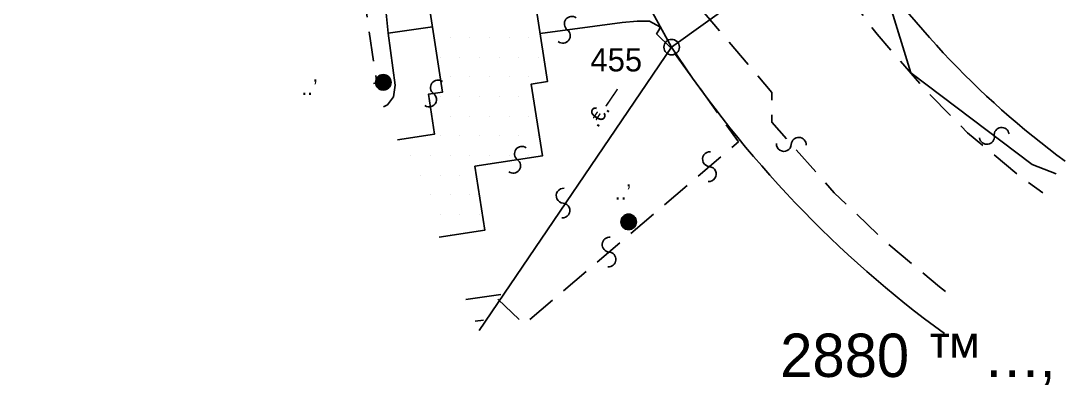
# Model space of a CAD drawing. Extents: x 160399 to 161261, y 619798 to 620526.
# Drawn here: x 160786.4 to 160870.8, y 619981.2 to 620010.6 of the extents above; entities that cross this region are included whole.
import ezdxf
from ezdxf.enums import TextEntityAlignment as Align

# ---------------------------------------------------------------- set-up
doc = ezdxf.new("R2010")
doc.units = 0
doc.header["$LTSCALE"] = 0.375
doc.header["$MEASUREMENT"] = 0
doc.linetypes.add('HIDDEN', pattern=[9.525, 6.35, -3.175])
doc.layers.get('0').update_dxf_attribs({"linetype": 'CONTINUOUS'})
for name, color, linetype in [('FNCP002', 251, 'CONTINUOUS'), ('FNCS012', 3, 'CONTINUOUS'), ('PCLP001', 7, 'CONTINUOUS'), ('PCLP004', 7, 'CONTINUOUS'), ('PCLS002', 2, 'CONTINUOUS'), ('PCLS004', 11, 'CONTINUOUS'), ('PH-BLDH001', 3, 'CONTINUOUS'), ('PH-BLDP001', 3, 'CONTINUOUS'), ('PH-BLDP034', 3, 'CONTINUOUS'), ('PH-FNCP000', 3, 'CONTINUOUS'), ('PH-FNCP007', 3, 'CONTINUOUS'), ('PH-LGTS008', 3, 'CONTINUOUS'), ('PH-RODP021', 3, 'HIDDEN'), ('PH-RODP023', 3, 'HIDDEN'), ('PH-RODP026', 3, 'HIDDEN'), ('SRVS007', 2, 'CONTINUOUS')]:
    doc.layers.add(name, color=color, linetype=linetype)
doc.styles.add('HEBTXT', font='hebtxt')

# ---------------------------------------------------------------- blocks, each defined once
blk = doc.blocks.new('PCLS004')
blk = doc.blocks.new('*X11')
at = {"color": 0}
for p, q in [((-0.5, 0), (0.5, 0)), ((-0.499, 0.032), (0.499, 0.032)), ((-0.496, 0.064), (0.496, 0.064)), ((-0.491, 0.095), (0.491, 0.095)), ((-0.484, 0.127), (0.484, 0.127)), ((-0.474, 0.159), (0.474, 0.159)), ((-0.462, 0.191), (0.462, 0.191)), ((-0.448, 0.222), (0.448, 0.222)), ((-0.431, 0.254), (0.431, 0.254)), ((-0.41, 0.286), (0.41, 0.286)), ((-0.386, 0.318), (0.386, 0.318)), ((-0.358, 0.349), (0.358, 0.349)), ((-0.324, 0.381), (0.324, 0.381)), ((-0.282, 0.413), (0.282, 0.413)), ((-0.229, 0.445), (0.229, 0.445)), ((-0.152, 0.476), (0.152, 0.476)), ((-0.499, -0.032), (0.499, -0.032)), ((-0.496, -0.064), (0.496, -0.064)), ((-0.491, -0.095), (0.491, -0.095)), ((-0.484, -0.127), (0.484, -0.127)), ((-0.474, -0.159), (0.474, -0.159)), ((-0.462, -0.191), (0.462, -0.191)), ((-0.448, -0.222), (0.448, -0.222)), ((-0.431, -0.254), (0.431, -0.254)), ((-0.41, -0.286), (0.41, -0.286)), ((-0.386, -0.318), (0.386, -0.318)), ((-0.358, -0.349), (0.358, -0.349)), ((-0.324, -0.381), (0.324, -0.381)), ((-0.282, -0.413), (0.282, -0.413)), ((-0.229, -0.445), (0.229, -0.445)), ((-0.152, -0.476), (0.152, -0.476))]:
    blk.add_line(p, q, dxfattribs=at)
blk = doc.blocks.new('LGTS008')
blk.add_circle((0, 0), 0.5)
blk.add_blockref('*X11', (0, 0))
at = {"style": 'HEBTXT', "flags": 8}
blk.add_attdef('DESC', text='', height=1.5, dxfattribs=at).set_placement((-3.815, -0.648), align=Align.CENTER)
at = {"style": 'HEBTXT', "flags": 9}
blk.add_attdef('ID', (0, -2.843), '', height=1.5, dxfattribs=at)
blk = doc.blocks.new('FNCS012')
blk.add_circle((0, 0), 0.001)
blk = doc.blocks.new('PCLS002')
blk.add_lwpolyline([(-0.849, -0.849, 1), (0, 0, -1), (0.849, 0.849, -1)], format="xyb")
blk = doc.blocks.new('SRVS007')
blk.add_circle((0, 0), 0.5)
at = {"style": 'HEBTXT'}
blk.add_attdef('NAME', text='', height=1.8, dxfattribs=at).set_placement((-0.011, -2.996), align=Align.CENTER)
for tag, flags, p in [('KIND', 1, (0, -6.042, -0.001)), ('HEIGHT', 1, (0, -8, -0.001)), ('SOURCE-CODE', 9, (0, -9.958, -0.001)), ('MARK-CODE', 9, (0, -11.916, -0.001))]:
    blk.add_attdef(tag, text='', height=1.8, dxfattribs=dict(at, flags=flags)).set_placement(p, align=Align.CENTER)

msp = doc.modelspace()

# ---------------------------------------------------------------- linework, layer by layer
at = {"layer": 'FNCP002', "flags": 128}
for points in [[(160828, 620037.34), (160830.79, 620024.41), (160834.3, 620017.09), (160839.01, 620008.48)], [(160823.464, 619985.603), (160839.01, 620008.48)]]:
    msp.add_lwpolyline(points, dxfattribs=at)
at = {"layer": 'PCLP001', "flags": 128}
msp.add_lwpolyline([(160715.828, 620072.156), (160716.63, 620063.897), (160720.98, 620058.982), (160723.551, 620057.567), (160731.805, 620053.025), (160727.9, 620042.647), (160747.66, 620041.53, -0.117078), (160750.62, 620049.77, -0.221373), (160758.86, 620054.11), (160771.9, 620055.92), (160774.48, 620056.11), (160795.59, 620059.28), (160813.27, 620061.87, -0.278568), (160823.63, 620056.75), (160826.73, 620043.21), (160830.79, 620024.41), (160834.3, 620017.09), (160839.01, 620008.48), (160852.91, 620018.46)], format="xyb", dxfattribs=at)
at = {"layer": 'PCLP004'}
for centre, radius, start, end in [((160912.761, 620056.302), 70.811, 212.30421, 233.65769), ((160913.435, 620057.32), 89.019, 213.2739, 233.95302)]:
    msp.add_arc(centre, radius, start, end, dxfattribs=at)
at = {"layer": 'PH-BLDH001'}
for p, q in [((160821.111, 620009.257), (160821.111, 620009.257)), ((160822.699, 620009.257), (160822.699, 620009.257)), ((160824.286, 620009.257), (160824.286, 620009.257)), ((160825.874, 620009.257), (160825.874, 620009.257)), ((160827.461, 620009.257), (160827.461, 620009.257)), ((160820.317, 620007.67), (160820.317, 620007.67)), ((160821.905, 620007.67), (160821.905, 620007.67)), ((160823.492, 620007.67), (160823.492, 620007.67)), ((160825.08, 620007.67), (160825.08, 620007.67)), ((160826.668, 620007.67), (160826.668, 620007.67)), ((160828.255, 620007.67), (160828.255, 620007.67)), ((160821.111, 620006.083), (160821.111, 620006.083)), ((160822.699, 620006.083), (160822.699, 620006.083)), ((160824.286, 620006.083), (160824.286, 620006.083)), ((160825.874, 620006.083), (160825.874, 620006.083)), ((160827.461, 620006.083), (160827.461, 620006.083)), ((160820.317, 620004.495), (160820.317, 620004.495)), ((160821.905, 620004.495), (160821.905, 620004.495)), ((160823.492, 620004.495), (160823.492, 620004.495)), ((160825.08, 620004.495), (160825.08, 620004.495)), ((160826.668, 620004.495), (160826.668, 620004.495)), ((160821.111, 620002.907), (160821.111, 620002.907)), ((160822.699, 620002.907), (160822.699, 620002.907)), ((160824.286, 620002.907), (160824.286, 620002.907)), ((160825.874, 620002.907), (160825.874, 620002.907)), ((160827.461, 620002.907), (160827.461, 620002.907)), ((160820.317, 620001.32), (160820.317, 620001.32)), ((160821.905, 620001.32), (160821.905, 620001.32)), ((160823.492, 620001.32), (160823.492, 620001.32)), ((160825.08, 620001.32), (160825.08, 620001.32)), ((160826.668, 620001.32), (160826.668, 620001.32)), ((160828.255, 620001.32), (160828.255, 620001.32)), ((160817.936, 619999.733), (160817.936, 619999.733)), ((160819.524, 619999.733), (160819.524, 619999.733)), ((160821.111, 619999.733), (160821.111, 619999.733)), ((160822.699, 619999.733), (160822.699, 619999.733)), ((160824.286, 619999.733), (160824.286, 619999.733)), ((160825.874, 619999.733), (160825.874, 619999.733)), ((160827.461, 619999.733), (160827.461, 619999.733)), ((160818.73, 619998.145), (160818.73, 619998.145)), ((160820.317, 619998.145), (160820.317, 619998.145)), ((160821.905, 619998.145), (160821.905, 619998.145)), ((160819.524, 619996.557), (160819.524, 619996.557)), ((160821.111, 619996.557), (160821.111, 619996.557)), ((160822.699, 619996.557), (160822.699, 619996.557)), ((160820.317, 619994.97), (160820.317, 619994.97)), ((160821.905, 619994.97), (160821.905, 619994.97)), ((160823.492, 619994.97), (160823.492, 619994.97)), ((160821.111, 619993.382), (160821.111, 619993.382))]:
    msp.add_line(p, q, dxfattribs=at)
at = {"layer": 'PH-BLDP001'}
msp.add_polyline3d([(160820.243, 619993.123, 48.093), (160823.913, 619993.688, 48.036), (160823.117, 619998.853, 48.358), (160828.566, 619999.692, 48.177), (160827.673, 620005.493, 48.143), (160828.979, 620005.694, 48.371), (160827.309, 620016.54, 47.956), (160826.042, 620016.345, 48.036), (160825.556, 620019.497, 48.097), (160817.457, 620018.25, 48.19), (160817.898, 620015.386, 48.184), (160818.865, 620015.535, 48.117), (160820.512, 620004.846, 48.143), (160819.36, 620004.668, 48.23), (160819.855, 620001.455, 48.197), (160816.871, 620000.996, 48.141)], dxfattribs=at)
at = {"layer": 'PH-BLDP034'}
msp.add_polyline3d([(160816.123, 620009.609, 34.434), (160815.958, 620011.222, 34.434), (160818.678, 620011.641, 35.914)], dxfattribs=at)
at = {"layer": 'PH-FNCP000'}
for points in [[(160815.727, 620003.666, 36.745), (160816.051, 620003.814, 36.804), (160816.547, 620004.461, 36.804), (160816.667, 620005.396, 36.804), (160816.108, 620009.606, 36.73), (160819.701, 620010.107, 36.55)], [(160828.38, 620009.587, 36.195), (160835.004, 620010.48, 36.362), (160836.215, 620010.575, 36.617), (160837.233, 620010.569, 36.657), (160838.063, 620010.114, 36.657), (160838.023, 620009.94, 36.556), (160837.796, 620009.559, 36.516), (160838.969, 620008.384, 36.342)], [(160825.224, 619988.492, 36.489), (160822.392, 619988.106, 36.483)]]:
    msp.add_polyline3d(points, dxfattribs=at)
at = {"layer": 'PH-FNCP007'}
msp.add_polyline3d([(160870.082, 619998.242, 35.053), (160868.143, 619998.991, 35.134), (160858.343, 620006.406, 34.317), (160856.591, 620012.088, 34.478), (160852.75, 620018.785, 35.348)], dxfattribs=at)
at = {"layer": 'PH-RODP021', "flags": 128}
for points in [[(160864.559, 620071.909), (160843.481, 620070.217), (160841.718, 620069.592), (160840.125, 620068.612), (160838.772, 620067.32), (160837.719, 620065.774), (160837.014, 620064.041), (160836.713, 620062.505), (160836.944, 620051.862), (160838.987, 620050.378), (160839.951, 620043.216), (160841.24, 620037.741), (160842.908, 620032.37), (160844.948, 620027.129), (160847.35, 620022.044), (160849.051, 620018.918), (160852.168, 620014.105), (160855.608, 620009.517), (160859.355, 620005.176), (160862.903, 620001.566), (160867.158, 619998.037), (160869.01, 619996.712)], [(160861.148, 619988.742), (160860.645, 619989.119), (160856.264, 619992.774), (160852.145, 619996.722), (160847.098, 620002.408), (160847.102, 620004.825), (160837.908, 620015.627), (160835.574, 620019.502), (160833.586, 620023.565), (160831.717, 620028.521), (160830.786, 620033.157), (160830.244, 620037.855), (160830.092, 620041.801), (160829.678, 620047.979), (160829.44, 620051.38), (160829.158, 620052.912), (160828.706, 620055.223), (160827.876, 620057.427), (160826.69, 620059.461), (160825.182, 620061.269), (160823.393, 620062.801), (160820.371, 620064.458), (160818.306, 620065.301), (160816.125, 620065.767), (160813.897, 620065.842), (160811.306, 620065.428), (160810.135, 620065.132), (160808.959, 620063.544), (160790.826, 620061.091), (160789.735, 620060.546), (160788.875, 620059.681), (160788.334, 620058.587), (160788.179, 620057.748), (160787.993, 620056.188), (160789.971, 620037.212), (160790.36, 620036.295), (160790.742, 620035.74), (160791.452, 620035.527), (160791.948, 620035.648), (160792.061, 620036.029), (160791.637, 620039.014), (160803.109, 620040.819), (160803.89, 620035.605), (160808.12, 620036.091), (160809.401, 620026.807), (160805.988, 620026.404)], [(160808.79, 620019.862), (160814.313, 620020.74), (160815.121, 620015.653), (160813.742, 620015.351), (160815.197, 620005.572), (160814.929, 620005.53)]]:
    msp.add_lwpolyline(points, dxfattribs=at)
at = {"layer": 'PH-RODP023', "flags": 128}
msp.add_lwpolyline([(160823.143, 619986.353), (160823.803, 619986.441)], dxfattribs=at)
at = {"layer": 'PH-RODP026', "flags": 128}
msp.add_lwpolyline([(160824.976, 619988.133), (160827.087, 619986.083), (160844.411, 620000.831), (160838.969, 620008.384)], dxfattribs=at)

# ---------------------------------------------------------------- block references
at = {"layer": 'FNCS012'}
ref = msp.add_blockref('FNCS012', (160835.06, 620002.667), dxfattribs=dict(at, xscale=1.25, yscale=1.25, zscale=1.25, rotation=55.80143610893472))
ref.add_attrib('FENCE_TYPE', '.€.—', dxfattribs={"layer": '0', "height": 1.25, "rotation": 55.80144, "style": 'HEBTXT', "flags": 8}).set_placement((160834.026, 620003.37), align=Align.CENTER)
at = {"layer": 'PCLS002'}
for p, rotation in [((160830.582, 620009.884, 36.251), 7.677913825075653), ((160819.778, 620004.733, 48.198), 8.78353231741237), ((160865.077, 620001.311, 34.878), 322.8876609224639), ((160848.679, 620000.627, 35.176), 311.5928596530528), ((160826.559, 619999.383, 48.244), 8.753273371164427), ((160842.06, 619998.829, 35.127), 40.40790204651672), ((160830.239, 619995.883, 35.127), 40.40790204651672), ((160833.959, 619991.933, 35.127), 40.40790204651672)]:
    msp.add_blockref('PCLS002', p, dxfattribs=dict(at, rotation=rotation))
at = {"layer": 'PCLS004'}
ref = msp.add_blockref('PCLS004', (160858.839, 619981.496), dxfattribs=dict(at, xscale=1.25, yscale=1.25, zscale=1.25, rotation=359.9783268330431))
ref.add_attrib('BLOCK', '2880 ™…‚', dxfattribs={"layer": '0', "height": 3.5, "rotation": 359.97833, "style": 'HEBTXT'}).set_placement((160858.839, 619981.839), align=Align.CENTER)
at = {"layer": 'PH-LGTS008'}
ref = msp.add_blockref('LGTS008', (160815.717, 620005.633, 34.645), dxfattribs=dict(at, xscale=1.25, yscale=1.25, zscale=1.25))
ref.add_attrib('DESC', '..’', dxfattribs={"layer": '0', "height": 1.25, "style": 'HEBTXT', "flags": 8}).set_placement((160809.756, 620004.62), align=Align.CENTER)
ref = msp.add_blockref('LGTS008', (160835.534, 619994.364, 35.013), dxfattribs=dict(at, xscale=1.25, yscale=1.25, zscale=1.25))
ref.add_attrib('DESC', '..’', dxfattribs={"layer": '0', "height": 1.25, "style": 'HEBTXT', "flags": 8}).set_placement((160835.08, 619996.158), align=Align.CENTER)
at = {"layer": 'SRVS007'}
ref = msp.add_blockref('SRVS007', (160839.01, 620008.48, 1000), dxfattribs=dict(at, xscale=1.25, yscale=1.25, zscale=1.25))
ref.add_attrib('NAME', '455', dxfattribs={"layer": '0', "height": 1.87, "style": 'HEBTXT'}).set_placement((160834.539, 620006.518), align=Align.CENTER)

doc.saveas('drawing.dxf')
